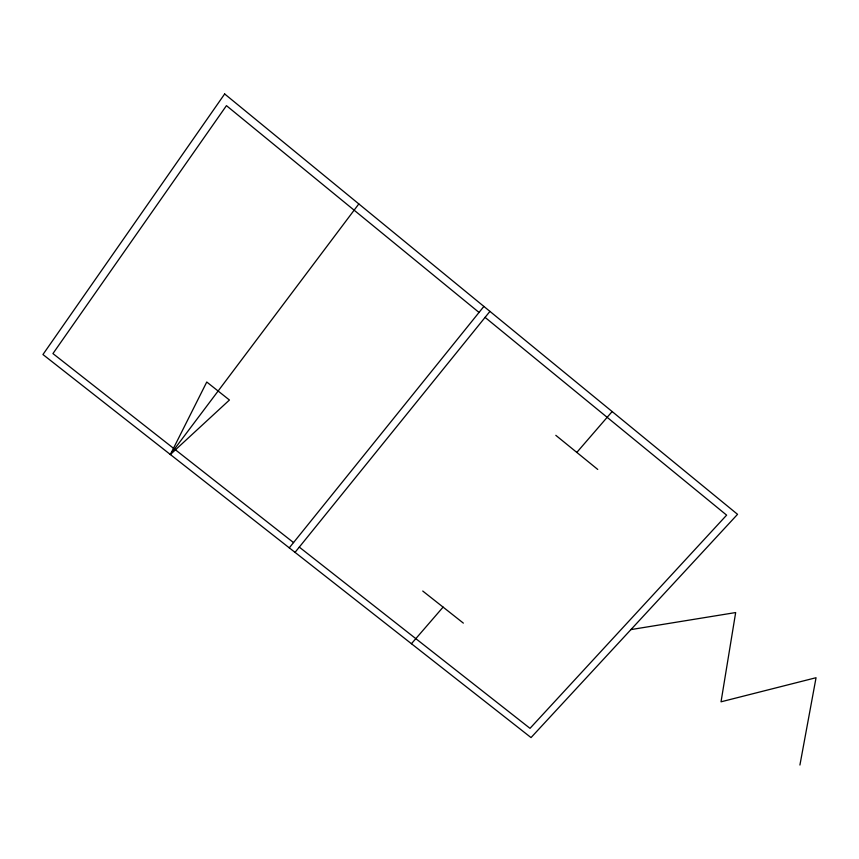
<?xml version="1.0" encoding="UTF-8"?>
<svg xmlns="http://www.w3.org/2000/svg" width="859" height="859" viewBox="0 0 859 859"><rect width="100%" height="100%" fill="white"/><g stroke="black" fill="none" stroke-linecap="round" stroke-linejoin="round"><path stroke-width="1.29" d="M799.922 765.036L816.05 677.719L721.034 701.814L735.669 612.553L630.925 629.593M170.361 454.529L206.761 382.019L229.439 400.015L170.361 454.529L358.826 203.937M289.279 547.849L483.875 306.427M295.034 552.369L489.931 311.387M411.429 643.724L443.094 607.109M576.819 452.414L612.145 411.558M293.531 542.577L52.936 353.575L226.454 105.646L479.032 312.44M299.297 547.108L530.014 728.346L726.628 515.142L485.077 317.379M422.746 591.035L463.355 623.119M555.816 435.33L597.746 469.443M224.661 93.964L42.95 354.531L531.034 737.58L737.548 514.326L224.661 93.964"/></g></svg>
